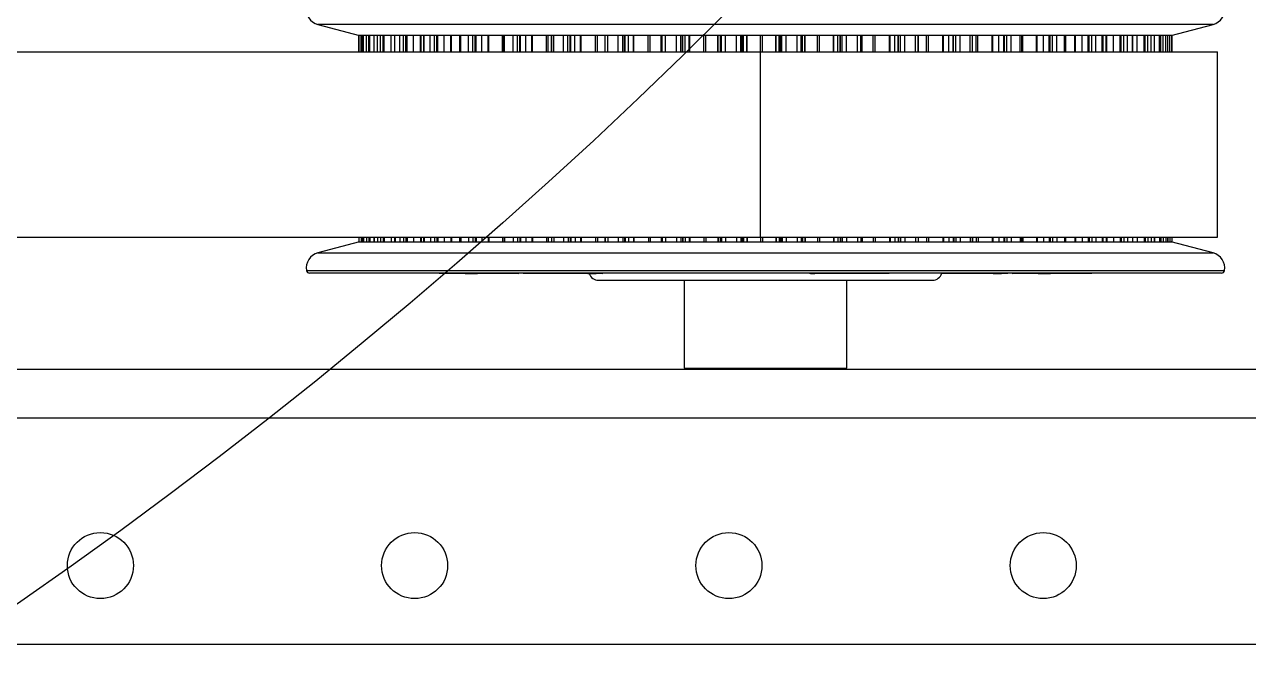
# Model space of a CAD drawing. Header units: inches. Extents: x 0 to 11, y 0 to 8.4.
# Drawn here: x 4.9077 to 5.2323, y 4.59 to 4.7603 of the extents above; entities that cross this region are included whole.
import ezdxf

# ---------------------------------------------------------------- set-up
doc = ezdxf.new("R2010")
doc.units = ezdxf.units.IN
doc.header["$MEASUREMENT"] = 0
doc.layers.add('OBJ', color=50, linetype='Continuous')

msp = doc.modelspace()

# ---------------------------------------------------------------- linework, layer by layer
at = {"color": 7, "linetype": 'Continuous', "lineweight": 25}
for p, q in [((4.985518927447998, 4.760338996315125), (4.996586827540894, 4.757373361423325)), ((5.222866685970475, 4.760338996315125), (4.985518927447998, 4.760338996315125)), ((5.211798785877579, 4.757373361423325), (5.222866685970475, 4.760338996315125)), ((4.99638614004257, 4.757373361423325), (4.99638614004257, 4.753104660635918)), ((4.996592188773358, 4.757373361423325), (4.996386822502005, 4.757373361423325)), ((4.996386822502005, 4.753104660635918), (4.996386822502005, 4.757373361423325)), ((4.997225446800154, 4.757373361423324), (4.996592188773358, 4.757373361423325)), ((4.996964403950105, 4.753104660635918), (4.996964403950105, 4.757373361423325)), ((4.997225446800154, 4.757373361423324), (4.997225446800154, 4.753104660635918)), ((4.997235523419603, 4.757373361423324), (4.997225446800154, 4.757373361423324)), ((4.997648098484336, 4.757373361423324), (4.997235523419603, 4.757373361423324)), ((4.997235523419603, 4.753104660635918), (4.997235523419603, 4.757373361423324)), ((4.997954090745607, 4.757373361423324), (4.997648098484336, 4.757373361423324)), ((4.997648098484336, 4.753104660635918), (4.997648098484336, 4.757373361423324)), ((5.000450559786038, 4.757373361423324), (4.997954090745607, 4.757373361423324)), ((4.998377950368928, 4.753104660635918), (4.998377950368928, 4.757373361423324)), ((4.999017033529559, 4.753104660635918), (4.999017033529559, 4.757373361423324)), ((4.9993126631599, 4.753104660635918), (4.9993126631599, 4.757373361423324)), ((5.000395009724368, 4.757373361423324), (5.000395009724368, 4.753104660635918)), ((5.000443139748153, 4.757373361423324), (5.000395009724368, 4.757373361423324)), ((5.00128940718858, 4.757373361423324), (5.000443139748153, 4.757373361423324)), ((5.000443139748153, 4.753104660635918), (5.000443139748153, 4.757373361423324)), ((5.001689190078289, 4.757373361423324), (5.00128940718858, 4.757373361423324)), ((5.00128940718858, 4.753104660635918), (5.00128940718858, 4.757373361423324)), ((5.005868320276739, 4.757373361423324), (5.001689190078289, 4.757373361423324)), ((5.002155225824606, 4.753104660635918), (5.002155225824606, 4.757373361423324)), ((5.002816023432092, 4.753104660635918), (5.002816023432092, 4.757373361423324)), ((5.003106393238627, 4.753104660635918), (5.003106393238627, 4.757373361423324)), ((5.004922025928741, 4.753104660635918), (5.004922025928741, 4.757373361423324)), ((5.005854674075582, 4.757373361423324), (5.005854674075582, 4.753104660635918)), ((5.005968352195452, 4.757373361423324), (5.005854674075582, 4.757373361423324)), ((5.007229407795368, 4.757373361423324), (5.005968352195452, 4.757373361423324)), ((5.005968352195452, 4.753104660635918), (5.005968352195452, 4.757373361423324)), ((5.00771405082438, 4.757373361423324), (5.007229407795368, 4.757373361423324)), ((5.007229407795368, 4.753104660635918), (5.007229407795368, 4.757373361423324)), ((5.013482487318018, 4.757373361423324), (5.00771405082438, 4.757373361423324)), ((5.008211852225222, 4.753104660635918), (5.008211852225222, 4.757373361423324)), ((5.008879603152945, 4.753104660635918), (5.008879603152945, 4.757373361423324)), ((5.009158226754018, 4.753104660635918), (5.009158226754018, 4.757373361423324)), ((5.010910357315819, 4.753104660635918), (5.010910357315819, 4.757373361423324)), ((5.012719703204262, 4.753104660635918), (5.012719703204262, 4.757373361423324)), ((5.01290449824004, 4.753104660635918), (5.01290449824004, 4.757373361423324)), ((5.013482479974015, 4.757373361423324), (5.013482479974015, 4.753104660635918)), ((5.013687736645561, 4.757373361423324), (5.013482487318018, 4.757373361423324)), ((5.015335410506697, 4.757373361423324), (5.013687736645561, 4.757373361423324)), ((5.013687736645561, 4.753104660635918), (5.013687736645561, 4.757373361423324)), ((5.015894087550594, 4.757373361423324), (5.015335410506697, 4.757373361423324)), ((5.015335410506697, 4.753104660635918), (5.015335410506697, 4.757373361423324)), ((5.023122973000206, 4.757373361423324), (5.015894087550594, 4.757373361423324)), ((5.016412534545256, 4.753104660635918), (5.016412534545256, 4.757373361423324)), ((5.017072322340916, 4.753104660635918), (5.017072322340916, 4.757373361423324)), ((5.017332975745694, 4.753104660635918), (5.017332975745694, 4.757373361423324)), ((5.018982464477739, 4.753104660635918), (5.018982464477739, 4.757373361423324)), ((5.02075929034942, 4.753104660635918), (5.02075929034942, 4.757373361423324)), ((5.020947880158854, 4.753104660635918), (5.020947880158854, 4.757373361423324)), ((5.023108034840464, 4.757373361423324), (5.023108034840464, 4.753104660635918)), ((5.023428854805768, 4.757373361423324), (5.023122973000206, 4.757373361423324)), ((5.025426340616764, 4.757373361423324), (5.023428854805768, 4.757373361423324)), ((5.023428854805768, 4.753104660635918), (5.023428854805768, 4.757373361423324)), ((5.026046571753569, 4.757373361423324), (5.025426340616764, 4.757373361423324)), ((5.025426340616764, 4.753104660635918), (5.025426340616764, 4.757373361423324)), ((5.034574424803588, 4.757373361423324), (5.026046571753569, 4.757373361423324)), ((5.026574083092902, 4.753104660635918), (5.026574083092902, 4.757373361423324)), ((5.02721116918741, 4.753104660635918), (5.02721116918741, 4.757373361423324)), ((5.027448029829544, 4.753104660635918), (5.027448029829544, 4.757373361423324)), ((5.028958029879258, 4.753104660635918), (5.028958029879258, 4.757373361423324)), ((5.03066264438032, 4.753104660635918), (5.03066264438032, 4.757373361423324)), ((5.030850816178703, 4.753104660635918), (5.030850816178703, 4.757373361423324)), ((5.034446725543827, 4.753104660635918), (5.034446725543827, 4.757373361423324)), ((5.034516319684965, 4.757373361423324), (5.034516319684965, 4.753104660635918)), ((5.034974106193085, 4.757373361423324), (5.034574424803588, 4.757373361423324)), ((5.03727678342167, 4.757373361423324), (5.034974106193085, 4.757373361423324)), ((5.034974106193085, 4.753104660635918), (5.034974106193085, 4.757373361423324)), ((5.037944713712689, 4.757373361423324), (5.03727678342167, 4.757373361423324)), ((5.03727678342167, 4.753104660635918), (5.03727678342167, 4.757373361423324)), ((5.047581036217828, 4.757373361423324), (5.037944713712689, 4.757373361423324)), ((5.038469505665055, 4.753104660635918), (5.038469505665055, 4.757373361423324)), ((5.039069658607815, 4.753104660635918), (5.039069658607815, 4.757373361423324)), ((5.039277435411961, 4.753104660635918), (5.039277435411961, 4.757373361423324)), ((5.040614215873434, 4.753104660635918), (5.040614215873434, 4.757373361423324)), ((5.042208540732713, 4.753104660635918), (5.042208540732713, 4.757373361423324)), ((5.042392091073013, 4.753104660635918), (5.042392091073013, 4.757373361423324)), ((5.04614236230415, 4.753104660635918), (5.04614236230415, 4.757373361423324)), ((5.046593605121739, 4.753104660635918), (5.046593605121739, 4.757373361423324)), ((5.047451716256578, 4.757373361423324), (5.047451716256578, 4.753104660635918)), ((5.047453339942503, 4.753104660635918), (5.047453339942503, 4.757373361423324)), ((5.048065588969473, 4.757373361423324), (5.047581036217828, 4.757373361423324)), ((5.05062201961142, 4.757373361423324), (5.048065588969473, 4.757373361423324)), ((5.048065588969473, 4.753104660635918), (5.048065588969473, 4.757373361423324)), ((5.051322728597674, 4.757373361423324), (5.05062201961142, 4.757373361423324)), ((5.05062201961142, 4.753104660635918), (5.05062201961142, 4.757373361423324)), ((5.061852261036712, 4.757373361423324), (5.051322728597674, 4.757373361423324)), ((5.051833078178051, 4.753104660635918), (5.051833078178051, 4.757373361423324)), ((5.052382891544042, 4.753104660635918), (5.052382891544042, 4.757373361423324)), ((5.052556943119736, 4.753104660635918), (5.052556943119736, 4.757373361423324)), ((5.053690642526423, 4.753104660635918), (5.053690642526423, 4.757373361423324)), ((5.055139063161106, 4.753104660635918), (5.055139063161106, 4.757373361423324)), ((5.055313891832028, 4.753104660635918), (5.055313891832028, 4.757373361423324)), ((5.059134750067011, 4.753104660635919), (5.059134750067011, 4.757373361423324)), ((5.059627819480488, 4.753104660635919), (5.059627819480488, 4.757373361423324)), ((5.061607382591315, 4.757373361423324), (5.061607382591315, 4.753104660635919)), ((5.061649641955456, 4.753104660635919), (5.061649641955456, 4.757373361423324)), ((5.062410861042732, 4.757373361423324), (5.061852261036712, 4.757373361423324)), ((5.065163938661875, 4.757373361423324), (5.062410861042732, 4.757373361423324)), ((5.062410861042732, 4.753104660635919), (5.062410861042732, 4.757373361423324)), ((5.065881773662496, 4.757373361423324), (5.065163938661875, 4.757373361423324)), ((5.065163938661875, 4.753104660635919), (5.065163938661875, 4.757373361423324)), ((5.077069303680274, 4.757373361423324), (5.065881773662496, 4.757373361423324)), ((5.066366280504586, 4.753104660635919), (5.066366280504586, 4.757373361423324)), ((5.066853472371752, 4.753104660635919), (5.066853472371752, 4.757373361423324)), ((5.066989910694404, 4.753104660635919), (5.066989910694404, 4.757373361423324)), ((5.067895204074941, 4.753104660635919), (5.067895204074941, 4.757373361423324)), ((5.069165365161493, 4.753104660635919), (5.069165365161493, 4.757373361423324)), ((5.069327566779424, 4.753104660635919), (5.069327566779424, 4.757373361423324)), ((5.073133660359063, 4.753104660635919), (5.073133660359063, 4.757373361423324)), ((5.073657542012503, 4.753104660635919), (5.073657542012503, 4.757373361423324)), ((5.076534908314639, 4.753104660635919), (5.076534908314639, 4.757373361423324)), ((5.076610834721, 4.753104660635919), (5.076610834721, 4.757373361423324)), ((5.076664346972552, 4.753104660635919), (5.076664346972552, 4.757373361423324)), ((5.076796287968543, 4.753104660635919), (5.076796287968543, 4.757373361423324)), ((5.077689472739595, 4.757373361423324), (5.077069303680274, 4.757373361423324)), ((5.080577698131243, 4.757373361423324), (5.077689472739595, 4.757373361423324)), ((5.077689472739595, 4.753104660635919), (5.077689472739595, 4.757373361423324)), ((5.081296623898505, 4.757373361423324), (5.080577698131243, 4.757373361423324)), ((5.080577698131243, 4.753104660635919), (5.080577698131243, 4.757373361423324)), ((5.092892240561262, 4.757373361423324), (5.081296623898505, 4.757373361423324)), ((5.08174446492008, 4.753104660635919), (5.08174446492008, 4.757373361423324)), ((5.082158152227169, 4.753104660635919), (5.082158152227169, 4.757373361423324)), ((5.08225392949011, 4.753104660635919), (5.08225392949011, 4.757373361423324)), ((5.082910594086326, 4.753104660635919), (5.082910594086326, 4.757373361423324)), ((5.083974122324951, 4.753104660635919), (5.083974122324951, 4.757373361423324)), ((5.084120073573779, 4.753104660635919), (5.084120073573779, 4.757373361423324)), ((5.087826380656882, 4.753104660635919), (5.087826380656882, 4.757373361423324)), ((5.088369371899837, 4.753104660635919), (5.088369371899837, 4.757373361423324)), ((5.091590316734433, 4.753104660635919), (5.091590316734433, 4.757373361423324)), ((5.091691179686951, 4.753104660635919), (5.091691179686951, 4.757373361423324)), ((5.0922401708971, 4.753104660635919), (5.0922401708971, 4.757373361423324)), ((5.092323948904914, 4.753104660635919), (5.092323948904914, 4.757373361423324)), ((5.092326897322511, 4.753104660635919), (5.092326897322511, 4.757373361423324)), ((5.092554926938914, 4.753104660635919), (5.092554926938914, 4.757373361423324)), ((5.093560125121898, 4.757373361423324), (5.092892240561262, 4.757373361423324)), ((5.096518980103453, 4.757373361423324), (5.093560125121898, 4.757373361423324)), ((5.093560125121898, 4.753104660635919), (5.093560125121898, 4.757373361423324)), ((5.097222937023704, 4.757373361423324), (5.096518980103453, 4.757373361423324)), ((5.096518980103453, 4.753104660635919), (5.096518980103453, 4.757373361423324)), ((5.108967613416375, 4.757373361423324), (5.097222937023704, 4.757373361423324)), ((5.097624108196376, 4.753104660635919), (5.097624108196376, 4.757373361423324)), ((5.097955049852545, 4.753104660635919), (5.097955049852545, 4.757373361423324)), ((5.098008026549987, 4.753104660635919), (5.098008026549987, 4.757373361423324)), ((5.09840139355991, 4.753104660635919), (5.09840139355991, 4.757373361423324)), ((5.099234531487184, 4.753104660635919), (5.099234531487184, 4.757373361423324)), ((5.099360972057184, 4.753104660635919), (5.099360972057184, 4.757373361423324)), ((5.102884699868007, 4.753104660635919), (5.102884699868007, 4.757373361423324)), ((5.103434671173375, 4.753104660635919), (5.103434671173375, 4.757373361423324)), ((5.106927243955275, 4.753104660635919), (5.106927243955275, 4.757373361423324)), ((5.107050790342261, 4.753104660635919), (5.107050790342261, 4.757373361423324)), ((5.107850900533958, 4.753104660635919), (5.107850900533958, 4.757373361423324)), ((5.108207494394991, 4.753104660635919), (5.108207494394991, 4.757373361423324)), ((5.108254512480343, 4.753104660635919), (5.108254512480343, 4.757373361423324)), ((5.108573536912335, 4.753104660635919), (5.108573536912335, 4.757373361423324)), ((5.109668294040883, 4.757373361423324), (5.108967613416375, 4.757373361423324)), ((5.112631682681418, 4.757373361423324), (5.109668294040883, 4.757373361423324)), ((5.109668294040883, 4.753104660635919), (5.109668294040883, 4.757373361423324)), ((5.113304945520316, 4.757373361423324), (5.112631682681418, 4.757373361423324)), ((5.112631682681418, 4.753104660635919), (5.112631682681418, 4.757373361423324)), ((5.12493632497978, 4.757373361423324), (5.113304945520316, 4.757373361423324)), ((5.113650485343001, 4.753104660635919), (5.113650485343001, 4.757373361423324)), ((5.113891288658517, 4.753104660635919), (5.113891288658517, 4.757373361423324)), ((5.11390028137858, 4.753104660635919), (5.11390028137858, 4.757373361423324)), ((5.114021563633228, 4.753104660635919), (5.114021563633228, 4.757373361423324)), ((5.114605700324575, 4.753104660635919), (5.114605700324575, 4.757373361423324)), ((5.114709805742352, 4.753104660635919), (5.114709805742352, 4.757373361423324)), ((5.117972240024383, 4.753104660635919), (5.117972240024383, 4.757373361423324)), ((5.118516905942001, 4.753104660635919), (5.118516905942001, 4.757373361423324)), ((5.122203088366563, 4.753104660635919), (5.122203088366563, 4.757373361423324)), ((5.122346558365885, 4.753104660635919), (5.122346558365885, 4.757373361423324)), ((5.123379914399589, 4.753104660635919), (5.123379914399589, 4.757373361423324)), ((5.12400135839624, 4.753104660635919), (5.12400135839624, 4.757373361423324)), ((5.124091395843017, 4.753104660635919), (5.124091395843017, 4.757373361423324)), ((5.12449428861196, 4.753104660635919), (5.12449428861196, 4.757373361423324)), ((5.125654149620852, 4.757373361423324), (5.12493632497978, 4.757373361423324)), ((5.12855587471499, 4.757373361423324), (5.125654149620852, 4.757373361423324)), ((5.125654149620852, 4.753104660635919), (5.125654149620852, 4.757373361423324)), ((5.129183403893244, 4.757373361423324), (5.12855587471499, 4.757373361423324)), ((5.12855587471499, 4.753104660635919), (5.12855587471499, 4.757373361423324)), ((5.140441660622654, 4.757373361423324), (5.129183403893244, 4.757373361423324)), ((5.129465593577294, 4.753104660635919), (5.129465593577293, 4.757373361423324)), ((5.129610879404002, 4.753104660635919), (5.129610879404002, 4.757373361423324)), ((5.129744262325389, 4.753104660635919), (5.129744262325389, 4.757373361423324)), ((5.129823707047938, 4.753104660635919), (5.129823707047938, 4.757373361423324)), ((5.132751970410327, 4.753104660635919), (5.132751970410327, 4.757373361423324)), ((5.133279164003631, 4.753104660635919), (5.133279164003631, 4.757373361423324)), ((5.137076612846721, 4.753104660635919), (5.137076612846721, 4.757373361423324)), ((5.137236801575674, 4.753104660635919), (5.137236801575674, 4.757373361423324)), ((5.138480319985159, 4.753104660635919), (5.138480319985159, 4.757373361423324)), ((5.139352732085447, 4.753104660635919), (5.139352732085447, 4.757373361423324)), ((5.13948377760587, 4.753104660635919), (5.13948377760587, 4.757373361423324)), ((5.139961538753066, 4.753104660635919), (5.139961538753066, 4.757373361423324)), ((5.141160594263977, 4.757373361423324), (5.140441660622654, 4.757373361423324)), ((5.14393583606807, 4.757373361423324), (5.141160594263977, 4.757373361423324)), ((5.141160594263977, 4.753104660635919), (5.141160594263977, 4.757373361423324)), ((5.144503613620798, 4.757373361423324), (5.14393583606807, 4.757373361423324)), ((5.14393583606807, 4.753104660635919), (5.14393583606807, 4.757373361423324)), ((5.155137256768529, 4.757373361423324), (5.144503613620798, 4.757373361423324)), ((5.144716149514974, 4.753104660635919), (5.144716149514974, 4.757373361423324)), ((5.14476816675259, 4.753104660635919), (5.14476816675259, 4.757373361423324)), ((5.146893736271786, 4.753104660635919), (5.146893736271786, 4.757373361423324)), ((5.14739168090706, 4.753104660635919), (5.14739168090706, 4.757373361423324)), ((5.151215567436621, 4.753104660635919), (5.151215567436621, 4.757373361423324)), ((5.151388896543701, 4.753104660635919), (5.151388896543701, 4.757373361423324)), ((5.152814799182554, 4.753104660635919), (5.152814799182554, 4.757373361423324)), ((5.153918691141778, 4.753104660635919), (5.153918691141778, 4.757373361423324)), ((5.154087817395465, 4.753104660635919), (5.154087817395465, 4.757373361423324)), ((5.154629774526361, 4.753104660635919), (5.154629774526361, 4.757373361423324)), ((5.155841239620558, 4.757373361423324), (5.155137256768529, 4.757373361423324)), ((5.158428003818652, 4.757373361423324), (5.155841239620558, 4.757373361423324)), ((5.155841239620558, 4.753104660635919), (5.155841239620558, 4.757373361423324)), ((5.158923346533552, 4.757373361423324), (5.158428003818652, 4.757373361423324)), ((5.158428003818652, 4.753104660635919), (5.158428003818652, 4.757373361423324)), ((5.168694838083249, 4.757373361423324), (5.158923346533552, 4.757373361423324)), ((5.159061480937183, 4.753104660635919), (5.159061480937183, 4.757373361423324)), ((5.159065437301156, 4.753104660635919), (5.159065437301156, 4.757373361423324)), ((5.160081633927978, 4.753104660635919), (5.160081633927978, 4.757373361423324)), ((5.160539206344903, 4.753104660635919), (5.160539206344903, 4.757373361423324)), ((5.164304111254643, 4.753104660635919), (5.164304111254643, 4.757373361423324)), ((5.16448670885402, 4.753104660635919), (5.16448670885402, 4.757373361423324)), ((5.166063143413519, 4.753104660635919), (5.166063143413519, 4.757373361423324)), ((5.167373856109436, 4.753104660635919), (5.167373856109436, 4.757373361423324)), ((5.167577285095354, 4.753104660635919), (5.167577285095354, 4.757373361423324)), ((5.168171331783205, 4.753104660635919), (5.168171331783205, 4.757373361423324)), ((5.169368144332366, 4.757373361423324), (5.168694838083249, 4.757373361423324)), ((5.171708646886775, 4.757373361423324), (5.169368144332366, 4.757373361423324)), ((5.169368144332366, 4.753104660635919), (5.169368144332366, 4.757373361423324)), ((5.172120489626126, 4.757373361423324), (5.171708646886775, 4.757373361423324)), ((5.171708646886775, 4.753104660635919), (5.171708646886775, 4.757373361423324)), ((5.180811550603473, 4.757373361423325), (5.172120489626126, 4.757373361423324)), ((5.172186635197842, 4.753104660635919), (5.172186635197842, 4.757373361423324)), ((5.172428046324506, 4.753104660635919), (5.172428046324506, 4.757373361423325)), ((5.176049867860063, 4.753104660635919), (5.176049867860063, 4.757373361423325)), ((5.176237655023098, 4.753104660635919), (5.176237655023098, 4.757373361423325)), ((5.177929406560164, 4.753104660635919), (5.177929406560164, 4.757373361423325)), ((5.179417660837036, 4.75310466063592), (5.179417660837036, 4.757373361423325)), ((5.179650848287795, 4.75310466063592), (5.179650848287795, 4.757373361423325)), ((5.180283714511225, 4.75310466063592), (5.180283714511225, 4.757373361423325)), ((5.181439139700679, 4.757373361423325), (5.180811550603473, 4.757373361423325)), ((5.1834810976519, 4.757373361423325), (5.181439139700679, 4.757373361423325)), ((5.181439139700679, 4.75310466063592), (5.181439139700679, 4.757373361423325)), ((5.183800240529453, 4.757373361423325), (5.1834810976519, 4.757373361423325)), ((5.1834810976519, 4.75310466063592), (5.1834810976519, 4.757373361423325)), ((5.191216726993762, 4.757373361423325), (5.183800240529453, 4.757373361423325)), ((5.183819424051095, 4.75310466063592), (5.183819424051095, 4.757373361423325)), ((5.186190456459593, 4.75310466063592), (5.186190456459593, 4.757373361423325)), ((5.186379238331371, 4.75310466063592), (5.186379238331371, 4.757373361423325)), ((5.188148515912204, 4.75310466063592), (5.188148515912204, 4.757373361423325)), ((5.18978106662875, 4.75310466063592), (5.18978106662875, 4.757373361423325)), ((5.190038803522031, 4.75310466063592), (5.190038803522031, 4.757373361423325)), ((5.190696352095389, 4.75310466063592), (5.190696352095389, 4.757373361423325)), ((5.191784579635683, 4.757373361423325), (5.191216726993762, 4.757373361423325)), ((5.193482379017323, 4.757373361423325), (5.191784579635683, 4.757373361423325)), ((5.191784579635683, 4.75310466063592), (5.191784579635683, 4.757373361423325)), ((5.193701692908562, 4.757373361423325), (5.193482379017323, 4.757373361423325)), ((5.193482379017323, 4.75310466063592), (5.193482379017323, 4.757373361423325)), ((5.199677932807594, 4.757373361423325), (5.193701692908562, 4.757373361423325)), ((5.193702055688902, 4.75310466063592), (5.193702055688902, 4.757373361423325)), ((5.194499353060736, 4.75310466063592), (5.194499353060737, 4.757373361423325)), ((5.194684912566196, 4.75310466063592), (5.194684912566196, 4.757373361423325)), ((5.196492193453282, 4.75310466063592), (5.196492193453282, 4.757373361423325)), ((5.198232572124203, 4.75310466063592), (5.198232572124203, 4.757373361423325)), ((5.198509101043709, 4.75310466063592), (5.198509101043709, 4.757373361423325)), ((5.199176643418433, 4.75310466063592), (5.199176643418433, 4.757373361423325)), ((5.200173364104559, 4.757373361423325), (5.199677932807594, 4.757373361423325)), ((5.201489078883959, 4.757373361423325), (5.200173364104559, 4.757373361423325)), ((5.200173364104559, 4.75310466063592), (5.200173364104559, 4.757373361423325)), ((5.20161376845103, 4.757373361423325), (5.201489078883959, 4.757373361423325)), ((5.201489078883959, 4.75310466063592), (5.201489078883959, 4.757373361423325)), ((5.206006158688811, 4.757373361423325), (5.201603664678959, 4.757373361423325)), ((5.20161376845103, 4.75310466063592), (5.20161376845103, 4.757373361423325)), ((5.202774055214644, 4.75310466063592), (5.202774055214644, 4.757373361423325)), ((5.204583384656321, 4.75310466063592), (5.204583384656321, 4.757373361423325)), ((5.204872528402939, 4.75310466063592), (5.204872528402939, 4.757373361423325)), ((5.205535152785458, 4.75310466063592), (5.205535152785458, 4.757373361423325)), ((5.206418101524321, 4.757373361423325), (5.206006158688811, 4.757373361423325)), ((5.207322340807463, 4.757373361423325), (5.206418101524321, 4.757373361423325)), ((5.206418101524321, 4.75310466063592), (5.206418101524321, 4.757373361423325)), ((5.207377827748084, 4.757373361423325), (5.207322340807463, 4.757373361423325)), ((5.207322340807463, 4.75310466063592), (5.207322340807463, 4.757373361423325)), ((5.210060042528303, 4.757373361423325), (5.20732963884891, 4.757373361423325)), ((5.207377827748084, 4.75310466063592), (5.207377827748084, 4.757373361423325)), ((5.208691637567537, 4.75310466063592), (5.208691637567537, 4.757373361423325)), ((5.208986937147764, 4.75310466063592), (5.208986937147764, 4.757373361423325)), ((5.209629841604326, 4.75310466063592), (5.209629841604326, 4.757373361423325)), ((5.210379294780128, 4.757373361423325), (5.210060042528303, 4.757373361423325)), ((5.210851859355636, 4.757373361423325), (5.210379294780128, 4.757373361423325)), ((5.210379294780128, 4.75310466063592), (5.210379294780128, 4.757373361423325)), ((5.210865474020192, 4.757373361423325), (5.210851859355636, 4.757373361423325)), ((5.210851859355636, 4.75310466063592), (5.210851859355636, 4.757373361423325)), ((5.210865474020192, 4.75310466063592), (5.210865474020192, 4.757373361423325)), ((5.211749027259938, 4.757373361423325), (5.210865474020192, 4.757373361423325)), ((5.211369241293094, 4.75310466063592), (5.211369241293094, 4.757373361423325)), ((5.211968457360322, 4.757373361423325), (5.211749027259938, 4.757373361423325)), ((5.211968457360322, 4.757373361423325), (5.211999472664052, 4.757373361423325)), ((5.211968457360322, 4.75310466063592), (5.211968457360322, 4.757373361423325)), ((5.211999473375903, 4.75310466063592), (5.211999473375903, 4.757373361423325)), ((4.493569369830723, 4.753104660635918), (5.102747980478065, 4.753104660635919)), ((5.102747980478065, 4.753104660635919), (5.102747980478065, 4.703892062210722)), ((5.102747980478065, 4.753104660635919), (5.224067806709238, 4.75310466063592)), ((5.224067806709238, 4.703892062210723), (5.224067806709238, 4.75310466063592)), ((4.493569369830723, 4.703892062210721), (5.102747980478065, 4.703892062210722)), ((4.996586827619438, 4.702706694756658), (4.985518927526542, 4.699741059864858)), ((4.996386140121114, 4.703892062210722), (4.996386140121114, 4.702706694756658)), ((4.996386855178939, 4.703892062210722), (4.996386855178939, 4.702706694756658)), ((4.996386855178939, 4.702706694756658), (4.996592279447743, 4.702706694756658)), ((4.996592279447743, 4.702706694756658), (4.997226568171256, 4.702706694756658)), ((4.996964526069046, 4.703892062210722), (4.996964526069046, 4.702706694756658)), ((4.997226568171256, 4.703892062210722), (4.997226568171256, 4.702706694756658)), ((4.997226568171256, 4.702706694756658), (4.997236658252814, 4.702706694756658)), ((4.997236658252814, 4.703892062210722), (4.997236658252814, 4.702706694756658)), ((4.997236658252814, 4.702706694756658), (4.997649480310728, 4.702706694756658)), ((4.997649480310728, 4.703892062210722), (4.997649480310728, 4.702706694756658)), ((4.997649480310728, 4.702706694756658), (4.997955527350531, 4.702706694756658)), ((4.997955527350531, 4.702706694756658), (5.00045296032209, 4.702706694756658)), ((4.998379413407619, 4.703892062210722), (4.998379413407619, 4.702706694756658)), ((4.999018512825178, 4.703892062210722), (4.999018512825178, 4.702706694756658)), ((4.999314141351153, 4.703892062210722), (4.999314141351153, 4.702706694756658)), ((5.00039744157042, 4.703892062210722), (5.00039744157042, 4.702706694756658)), ((5.00039744157042, 4.702706694756658), (5.000445600789724, 4.702706694756658)), ((5.000445600789724, 4.703892062210722), (5.000445600789724, 4.702706694756658)), ((5.000445600789724, 4.702706694756658), (5.001292107298467, 4.702706694756658)), ((5.001292107298467, 4.703892062210722), (5.001292107298467, 4.702706694756658)), ((5.001292107298467, 4.702706694756658), (5.001691940524128, 4.702706694756658)), ((5.001691940524128, 4.702706694756658), (5.005871992630595, 4.702706694756658)), ((5.002157997102935, 4.703892062210722), (5.002157997102935, 4.702706694756658)), ((5.002818802785636, 4.703892062210722), (5.002818802785636, 4.702706694756658)), ((5.003109167799459, 4.703892062210722), (5.003109167799459, 4.702706694756658)), ((5.004924776125788, 4.703892062210722), (5.004924776125788, 4.702706694756658)), ((5.005858362074917, 4.703892062210722), (5.005858362074917, 4.702706694756658)), ((5.005858362074917, 4.702706694756658), (5.005972084471534, 4.702706694756658)), ((5.005972084471534, 4.703892062210722), (5.005972084471534, 4.702706694756658)), ((5.005972084471534, 4.702706694756658), (5.00723336587451, 4.702706694756658)), ((5.00723336587451, 4.703892062210722), (5.00723336587451, 4.702706694756658)), ((5.00723336587451, 4.702706694756658), (5.007718053672472, 4.702706694756658)), ((5.007718053672472, 4.702706694756658), (5.013487349457116, 4.702706694756658)), ((5.008215869839162, 4.703892062210722), (5.008215869839162, 4.702706694756658)), ((5.008883620480002, 4.703892062210722), (5.008883620480002, 4.702706694756658)), ((5.00916223570708, 4.703892062210722), (5.00916223570708, 4.702706694756658)), ((5.010914319449308, 4.703892062210722), (5.010914319449308, 4.702706694756658)), ((5.012723658393707, 4.703892062210722), (5.012723658393707, 4.702706694756658)), ((5.012908456730423, 4.703892062210722), (5.012908456730423, 4.702706694756658)), ((5.013487341744574, 4.703892062210722), (5.013487341744574, 4.702706694756658)), ((5.013487349457116, 4.702706694756658), (5.013692656785031, 4.702706694756658)), ((5.013692656785031, 4.703892062210722), (5.013692656785031, 4.702706694756658)), ((5.013692656785031, 4.702706694756658), (5.015340538139903, 4.702706694756658)), ((5.015340538139903, 4.703892062210722), (5.015340538139903, 4.702706694756658)), ((5.015340538139903, 4.702706694756658), (5.015899253385681, 4.702706694756658)), ((5.015899253385681, 4.702706694756658), (5.023128916314146, 4.702706694756658)), ((5.016417708749709, 4.703892062210722), (5.016417708749709, 4.702706694756658)), ((5.017077487902794, 4.703892062210722), (5.017077487902794, 4.702706694756658)), ((5.017338129539352, 4.703892062210722), (5.017338129539352, 4.702706694756658)), ((5.018987550041909, 4.703892062210722), (5.018987550041909, 4.702706694756658)), ((5.020764346397784, 4.703892062210722), (5.020764346397784, 4.702706694756658)), ((5.020952937158004, 4.703892062210722), (5.020952937158004, 4.702706694756658)), ((5.023113961780082, 4.703892062210722), (5.023113961780082, 4.702706694756658)), ((5.023128916314146, 4.702706694756658), (5.023434852902591, 4.702706694756658)), ((5.023434852902591, 4.703892062210722), (5.023434852902591, 4.702706694756658)), ((5.023434852902591, 4.702706694756658), (5.025432523262935, 4.702706694756658)), ((5.025432523262935, 4.703892062210722), (5.025432523262935, 4.702706694756658)), ((5.025432523262935, 4.702706694756658), (5.026052785181189, 4.702706694756658)), ((5.026052785181189, 4.702706694756658), (5.034581316530312, 4.702706694756658)), ((5.026580298306442, 4.703892062210722), (5.026580298306442, 4.702706694756658)), ((5.027217367595747, 4.703892062210722), (5.027217367595747, 4.702706694756658)), ((5.02745421333832, 4.703892062210722), (5.02745421333832, 4.702706694756658)), ((5.028964125272765, 4.703892062210722), (5.028964125272765, 4.702706694756658)), ((5.030668688345592, 4.703892062210722), (5.030668688345592, 4.702706694756658)), ((5.030856858723369, 4.703892062210722), (5.030856858723369, 4.702706694756658)), ((5.034452877696222, 4.703892062210722), (5.034452877696222, 4.702706694756658)), ((5.034523179397359, 4.703892062210722), (5.034523179397359, 4.702706694756658)), ((5.034581316530312, 4.702706694756658), (5.034981048261447, 4.702706694756658)), ((5.034981048261447, 4.703892062210722), (5.034981048261447, 4.702706694756658)), ((5.034981048261447, 4.702706694756658), (5.037283882972462, 4.702706694756658)), ((5.037283882972462, 4.703892062210722), (5.037283882972462, 4.702706694756658)), ((5.037283882972462, 4.702706694756658), (5.037951835936889, 4.702706694756658)), ((5.037951835936889, 4.702706694756658), (5.047588722409306, 4.702706694756658)), ((5.038476623051839, 4.703892062210722), (5.038476623051839, 4.702706694756658)), ((5.039076751402164, 4.703892062210722), (5.039076751402164, 4.702706694756658)), ((5.03928451050824, 4.703892062210722), (5.03928451050824, 4.702706694756658)), ((5.040621184937012, 4.703892062210722), (5.040621184937012, 4.702706694756658)), ((5.042215437604449, 4.703892062210722), (5.042215437604449, 4.702706694756658)), ((5.042398984184488, 4.703892062210722), (5.042398984184488, 4.702706694756658)), ((5.0461493187849, 4.703892062210722), (5.0461493187849, 4.702706694756658)), ((5.046600588011544, 4.703892062210722), (5.046600588011544, 4.702706694756658)), ((5.047459351924958, 4.703892062210722), (5.047459351924958, 4.702706694756658)), ((5.047460983109588, 4.703892062210722), (5.047460983109588, 4.702706694756658)), ((5.047588722409306, 4.702706694756658), (5.048073319936792, 4.702706694756658)), ((5.048073319936792, 4.703892062210722), (5.048073319936792, 4.702706694756658)), ((5.048073319936792, 4.702706694756658), (5.050629877476354, 4.702706694756658)), ((5.050629877476354, 4.703892062210722), (5.050629877476354, 4.702706694756658)), ((5.050629877476354, 4.702706694756658), (5.051330600521489, 4.702706694756658)), ((5.051330600521489, 4.702706694756658), (5.061860569997878, 4.702706694756658)), ((5.051840938749171, 4.703892062210722), (5.051840938749171, 4.702706694756658)), ((5.052390720284854, 4.703892062210722), (5.052390720284854, 4.702706694756658)), ((5.052564751759315, 4.703892062210722), (5.052564751759315, 4.702706694756658)), ((5.053698329584462, 4.703892062210722), (5.053698329584462, 4.702706694756658)), ((5.055146658876343, 4.703892062210722), (5.055146658876343, 4.702706694756658)), ((5.055321481531346, 4.703892062210722), (5.055321481531346, 4.702706694756658)), ((5.059142355481583, 4.703892062210722), (5.059142355481583, 4.702706694756658)), ((5.059635445360334, 4.703892062210722), (5.059635445360334, 4.702706694756658)), ((5.06161561254606, 4.703892062210722), (5.06161561254606, 4.702706694756658)), ((5.061657909971547, 4.703892062210722), (5.061657909971547, 4.702706694756658)), ((5.061860569997878, 4.702706694756658), (5.062419208213728, 4.702706694756658)), ((5.062419208213728, 4.703892062210722), (5.062419208213728, 4.702706694756658)), ((5.062419208213728, 4.702706694756658), (5.065172379310987, 4.702706694756658)), ((5.065172379310987, 4.703892062210722), (5.065172379310987, 4.702706694756658)), ((5.065172379310987, 4.702706694756658), (5.065890219441911, 4.702706694756658)), ((5.065890219441911, 4.702706694756658), (5.077078049804424, 4.702706694756658)), ((5.066374708669628, 4.703892062210722), (5.066374708669628, 4.702706694756658)), ((5.066861862179649, 4.703892062210722), (5.066861862179649, 4.702706694756658)), ((5.066998278446933, 4.703892062210722), (5.066998278446933, 4.702706694756658)), ((5.067903437413023, 4.703892062210722), (5.067903437413023, 4.702706694756658)), ((5.06917349004626, 4.703892062210722), (5.06917349004626, 4.702706694756658)), ((5.069335683526999, 4.703892062210722), (5.069335683526999, 4.702706694756658)), ((5.073141744816818, 4.703892062210722), (5.073141744816818, 4.702706694756658)), ((5.073665640534587, 4.703892062210722), (5.073665640534587, 4.702706694756658)), ((5.076543218553279, 4.703892062210722), (5.076543218553279, 4.702706694756658)), ((5.076619159489707, 4.703892062210722), (5.076619159489707, 4.702706694756658)), ((5.076673000166963, 4.703892062210722), (5.076673000166963, 4.702706694756658)), ((5.076804996141579, 4.703892062210722), (5.076804996141579, 4.702706694756658)), ((5.077078049804424, 4.702706694756658), (5.077698249654015, 4.702706694756658)), ((5.077698249654015, 4.703892062210722), (5.077698249654015, 4.702706694756658)), ((5.077698249654015, 4.702706694756658), (5.080586533016137, 4.702706694756658)), ((5.080586533016137, 4.703892062210722), (5.080586533016137, 4.702706694756658)), ((5.080586533016137, 4.702706694756658), (5.081305454870519, 4.702706694756658)), ((5.081305454870519, 4.702706694756658), (5.092901228476189, 4.702706694756658)), ((5.08175327240952, 4.703892062210722), (5.08175327240952, 4.702706694756658)), ((5.082166915689459, 4.703892062210722), (5.082166915689459, 4.702706694756658)), ((5.082262669435578, 4.703892062210722), (5.082262669435578, 4.702706694756658)), ((5.082919189787037, 4.703892062210722), (5.082919189787037, 4.702706694756658)), ((5.083982594884501, 4.703892062210722), (5.083982594884501, 4.702706694756658)), ((5.084128536056636, 4.703892062210722), (5.084128536056636, 4.702706694756658)), ((5.087834763566149, 4.703892062210722), (5.087834763566149, 4.702706694756658)), ((5.088377762158314, 4.703892062210722), (5.088377762158314, 4.702706694756658)), ((5.091598880324611, 4.703892062210722), (5.091598880324611, 4.702706694756658)), ((5.09169975669437, 4.703892062210722), (5.09169975669437, 4.702706694756658)), ((5.092248892870609, 4.703892062210722), (5.092248892870609, 4.702706694756658)), ((5.09233579841547, 4.703892062210722), (5.09233579841547, 4.702706694756658)), ((5.092563880744453, 4.703892062210722), (5.092563880744453, 4.702706694756658)), ((5.092901228476189, 4.702706694756658), (5.093569135719732, 4.702706694756658)), ((5.093569135719732, 4.703892062210722), (5.093569135719732, 4.702706694756658)), ((5.093569135719732, 4.702706694756658), (5.096528011869151, 4.702706694756658)), ((5.096528011869151, 4.703892062210722), (5.096528011869151, 4.702706694756658)), ((5.096528011869151, 4.702706694756658), (5.097231955920749, 4.702706694756658)), ((5.097231955920749, 4.702706694756658), (5.108976642348665, 4.702706694756658)), ((5.097633098267206, 4.703892062210722), (5.097633098267206, 4.702706694756658)), ((5.097963991209718, 4.703892062210722), (5.097963991209718, 4.702706694756658)), ((5.098016943454208, 4.703892062210722), (5.098016943454208, 4.702706694756658)), ((5.098410159611255, 4.703892062210722), (5.098410159611255, 4.702706694756658)), ((5.099243162460294, 4.703892062210722), (5.099243162460294, 4.702706694756658)), ((5.099369591239197, 4.703892062210722), (5.099369591239197, 4.702706694756658)), ((5.102747980478065, 4.703892062210722), (5.224067806709238, 4.703892062210723)), ((5.102893193970198, 4.703892062210722), (5.102893193970198, 4.702706694756658)), ((5.103443165745489, 4.703892062210722), (5.103443165745489, 4.702706694756658)), ((5.106935869602293, 4.703892062210722), (5.106935869602293, 4.702706694756658)), ((5.107059427993976, 4.703892062210722), (5.107059427993976, 4.702706694756658)), ((5.107859674659439, 4.703892062210722), (5.107859674659439, 4.702706694756658)), ((5.108216420014154, 4.703892062210722), (5.108216420014154, 4.702706694756658)), ((5.108263462637898, 4.703892062210722), (5.108263462637898, 4.702706694756658)), ((5.108582536338912, 4.703892062210722), (5.108582536338912, 4.702706694756658)), ((5.108976642348665, 4.702706694756658), (5.109677337042021, 4.702706694756658)), ((5.109677337042021, 4.703892062210722), (5.109677337042021, 4.702706694756658)), ((5.109677337042021, 4.702706694756658), (5.112640709574956, 4.702706694756658)), ((5.112640709574956, 4.703892062210722), (5.112640709574956, 4.702706694756658)), ((5.112640709574956, 4.702706694756658), (5.113313950876889, 4.702706694756658)), ((5.113313950876889, 4.702706694756658), (5.12494519323976, 4.702706694756658)), ((5.113659457173652, 4.703892062210722), (5.113659457173652, 4.702706694756658)), ((5.113900208177182, 4.703892062210722), (5.113900208177182, 4.702706694756658)), ((5.113909176054406, 4.703892062210722), (5.113909176054406, 4.702706694756658)), ((5.114030304217859, 4.703892062210722), (5.114030304217859, 4.702706694756658)), ((5.11461429691132, 4.703892062210722), (5.11461429691132, 4.702706694756658)), ((5.11471838908699, 4.703892062210722), (5.11471838908699, 4.702706694756658)), ((5.117980655577046, 4.703892062210722), (5.117980655577046, 4.702706694756658)), ((5.118525315074804, 4.703892062210722), (5.118525315074804, 4.702706694756658)), ((5.122211583389473, 4.703892062210722), (5.122211583389473, 4.702706694756658)), ((5.122355063712785, 4.703892062210722), (5.122355063712785, 4.702706694756658)), ((5.123388544679332, 4.703892062210722), (5.123388544679332, 4.702706694756658)), ((5.124010134012821, 4.703892062210722), (5.124010134012821, 4.702706694756658)), ((5.124100195135188, 4.703892062210722), (5.124100195135188, 4.702706694756658)), ((5.124503132629009, 4.703892062210722), (5.124503132629009, 4.702706694756658)), ((5.12494519323976, 4.702706694756658), (5.125663023021344, 4.702706694756658)), ((5.125663023021344, 4.703892062210722), (5.125663023021344, 4.702706694756658)), ((5.125663023021344, 4.702706694756658), (5.128564695092233, 4.702706694756658)), ((5.128564695092233, 4.703892062210722), (5.128564695092233, 4.702706694756658)), ((5.128564695092233, 4.702706694756658), (5.129192194546312, 4.702706694756658)), ((5.129192194546312, 4.702706694756658), (5.140450170109804, 4.702706694756658)), ((5.129474346753644, 4.703892062210722), (5.129474346753644, 4.702706694756658)), ((5.129619577838604, 4.703892062210722), (5.129619577838604, 4.702706694756658)), ((5.12975263249398, 4.703892062210722), (5.12975263249398, 4.702706694756658)), ((5.129832062819218, 4.703892062210722), (5.129832062819218, 4.702706694756658)), ((5.132760119425675, 4.703892062210722), (5.132760119425675, 4.702706694756658)), ((5.133287299852743, 4.703892062210722), (5.133287299852743, 4.702706694756658)), ((5.137084787482504, 4.703892062210722), (5.137084787482504, 4.702706694756658)), ((5.137244984624114, 4.703892062210722), (5.137244984624114, 4.702706694756658)), ((5.138488613634729, 4.703892062210722), (5.138488613634729, 4.702706694756658)), ((5.139361161668426, 4.703892062210722), (5.139361161668426, 4.702706694756658)), ((5.139492229472768, 4.703892062210722), (5.139492229472768, 4.702706694756658)), ((5.139970029801614, 4.703892062210722), (5.139970029801614, 4.702706694756658)), ((5.140450170109804, 4.702706694756658), (5.141169099848473, 4.702706694756658)), ((5.141169099848473, 4.703892062210722), (5.141169099848473, 4.702706694756658)), ((5.141169099848473, 4.702706694756658), (5.143944252898123, 4.702706694756658)), ((5.143944252898123, 4.703892062210722), (5.143944252898123, 4.702706694756658)), ((5.143944252898123, 4.702706694756658), (5.144511993203458, 4.702706694756658)), ((5.144511993203458, 4.702706694756658), (5.155145217396723, 4.702706694756658)), ((5.144724488507286, 4.703892062210722), (5.144724488507286, 4.702706694756658)), ((5.144776463577616, 4.702706694756658), (5.144776463577616, 4.703892062210722)), ((5.146901436716039, 4.703892062210722), (5.146901436716039, 4.702706694756658)), ((5.147399361732814, 4.703892062210722), (5.147399361732814, 4.702706694756658)), ((5.151223239079177, 4.703892062210722), (5.151223239079177, 4.702706694756658)), ((5.15139657449966, 4.703892062210722), (5.15139657449966, 4.702706694756658)), ((5.152822570937281, 4.703892062210722), (5.152822570937281, 4.702706694756658)), ((5.153926586389957, 4.703892062210722), (5.153926586389957, 4.702706694756658)), ((5.154095733038106, 4.703892062210722), (5.154095733038106, 4.702706694756658)), ((5.154637722932174, 4.703892062210722), (5.154637722932174, 4.702706694756658)), ((5.155145217396723, 4.702706694756658), (5.155849187390111, 4.702706694756658)), ((5.155849187390111, 4.703892062210722), (5.155849187390111, 4.702706694756658)), ((5.155849187390111, 4.702706694756658), (5.158435829085194, 4.702706694756658)), ((5.158435829085194, 4.703892062210722), (5.158435829085194, 4.702706694756658)), ((5.158435829085194, 4.702706694756658), (5.158931127861526, 4.702706694756658)), ((5.158931127861526, 4.702706694756658), (5.168702072026964, 4.702706694756658)), ((5.159069219467903, 4.703892062210722), (5.159069219467903, 4.702706694756658)), ((5.159073164151446, 4.702706694756658), (5.159073164151446, 4.703892062210722)), ((5.16008871378769, 4.703892062210722), (5.160088713787691, 4.702706694756658)), ((5.160546260572096, 4.703892062210722), (5.160546260572096, 4.702706694756658)), ((5.16431110853391, 4.703892062210722), (5.16431110853391, 4.702706694756658)), ((5.164493710206401, 4.703892062210722), (5.164493710206401, 4.702706694756658)), ((5.166070219667, 4.703892062210722), (5.166070219667, 4.702706694756658)), ((5.167381040657772, 4.703892062210723), (5.167381040657772, 4.702706694756658)), ((5.167584487693115, 4.703892062210723), (5.167584487693115, 4.702706694756658)), ((5.168178559993781, 4.703892062210723), (5.168178559993781, 4.702706694756658)), ((5.168702072026964, 4.702706694756658), (5.169375356748693, 4.702706694756658)), ((5.169375356748693, 4.703892062210723), (5.169375356748693, 4.702706694756658)), ((5.169375356748693, 4.702706694756658), (5.171715705788039, 4.702706694756658)), ((5.171715705788039, 4.703892062210723), (5.171715705788039, 4.702706694756658)), ((5.171715705788039, 4.702706694756658), (5.172127498879159, 4.702706694756658)), ((5.172127498879159, 4.702706694756658), (5.180817896270112, 4.702706694756658)), ((5.172193610357096, 4.702706694756658), (5.172193610357096, 4.703892062210723)), ((5.172434316375115, 4.703892062210723), (5.172434316375115, 4.702706694756658)), ((5.176056034470137, 4.703892062210723), (5.176056034470137, 4.702706694756658)), ((5.176243823375015, 4.703892062210723), (5.176243823375015, 4.702706694756658)), ((5.177935629242343, 4.703892062210723), (5.177935629242343, 4.702706694756658)), ((5.179423974196344, 4.703892062210723), (5.179423974196344, 4.702706694756658)), ((5.179657176948297, 4.703892062210723), (5.179657176948297, 4.702706694756658)), ((5.180290061062043, 4.703892062210723), (5.180290061062043, 4.702706694756658)), ((5.180817896270112, 4.702706694756658), (5.181445455652069, 4.702706694756658)), ((5.181445455652069, 4.703892062210723), (5.181445455652069, 4.702706694756658)), ((5.181445455652069, 4.702706694756658), (5.183487232505448, 4.702706694756658)), ((5.183487232505448, 4.703892062210723), (5.183487232505448, 4.702706694756658)), ((5.183487232505448, 4.702706694756658), (5.183806321134171, 4.702706694756658)), ((5.183806321134171, 4.702706694756658), (5.191222042633374, 4.702706694756658)), ((5.183825486125031, 4.702706694756658), (5.183825486125031, 4.703892062210723)), ((5.18619565465035, 4.703892062210723), (5.18619565465035, 4.702706694756658)), ((5.186384435893789, 4.703892062210723), (5.186384435893789, 4.702706694756658)), ((5.188153746020398, 4.703892062210723), (5.188153746020398, 4.702706694756658)), ((5.189786367770772, 4.703892062210723), (5.189786367770772, 4.702706694756658)), ((5.190044116875212, 4.703892062210723), (5.190044116875212, 4.702706694756658)), ((5.190701675216744, 4.703892062210723), (5.190701675216744, 4.702706694756658)), ((5.191222042633374, 4.702706694756658), (5.191789858035977, 4.702706694756658)), ((5.191789858035977, 4.703892062210723), (5.191789858035977, 4.702706694756658)), ((5.191789858035977, 4.702706694756658), (5.19348745278242, 4.702706694756658)), ((5.19348745278242, 4.703892062210723), (5.19348745278242, 4.702706694756658)), ((5.19348745278242, 4.702706694756658), (5.193706709036056, 4.702706694756658)), ((5.193706709036056, 4.702706694756658), (5.199682099679328, 4.702706694756658)), ((5.193707069262559, 4.702706694756658), (5.193707069262559, 4.703892062210723)), ((5.194503466714941, 4.703892062210723), (5.194503466714941, 4.702706694756658)), ((5.194689023235914, 4.703892062210723), (5.194689023235914, 4.702706694756658)), ((5.196496314157272, 4.703892062210723), (5.196496314157272, 4.702706694756658)), ((5.19823674263194, 4.703892062210723), (5.19823674263194, 4.702706694756658)), ((5.198513280399792, 4.703892062210723), (5.198513280399792, 4.702706694756658)), ((5.199180824202343, 4.703892062210723), (5.199180824202343, 4.702706694756658)), ((5.199682099679328, 4.702706694756658), (5.200177487044771, 4.702706694756658)), ((5.200177487044771, 4.703892062210723), (5.200177487044771, 4.702706694756658)), ((5.200177487044771, 4.702706694756658), (5.201492978222832, 4.702706694756658)), ((5.201492978222832, 4.703892062210723), (5.201492978222832, 4.702706694756658)), ((5.201492978222832, 4.702706694756658), (5.201617621531212, 4.702706694756658)), ((5.201607504278986, 4.702706694756658), (5.206009083713393, 4.702706694756658)), ((5.201617621531212, 4.702706694756658), (5.201617621531212, 4.703892062210723)), ((5.202776974466465, 4.703892062210723), (5.202776974466465, 4.702706694756658)), ((5.204586331369278, 4.703892062210723), (5.204586331369278, 4.702706694756658)), ((5.204875480403772, 4.703892062210723), (5.204875480403772, 4.702706694756658)), ((5.205538097841875, 4.703892062210723), (5.205538097841875, 4.702706694756658)), ((5.206009083713393, 4.702706694756658), (5.206420976906531, 4.702706694756658)), ((5.206420976906531, 4.703892062210723), (5.206420976906531, 4.702706694756658)), ((5.206420976906531, 4.702706694756658), (5.207324978617078, 4.702706694756658)), ((5.207324978617078, 4.703892062210723), (5.207324978617078, 4.702706694756658)), ((5.207324978617078, 4.702706694756658), (5.207380434265103, 4.702706694756658)), ((5.207332216152905, 4.702706694756658), (5.210061660367272, 4.702706694756658)), ((5.207380434265103, 4.702706694756658), (5.207380434265103, 4.703892062210723)), ((5.208693294662768, 4.703892062210723), (5.208693294662768, 4.702706694756658)), ((5.20898859585228, 4.703892062210723), (5.20898859585228, 4.702706694756658)), ((5.209631485147311, 4.703892062210723), (5.209631485147311, 4.702706694756658)), ((5.210061660367272, 4.702706694756658), (5.210380858374807, 4.702706694756658)), ((5.210380858374807, 4.703892062210723), (5.210380858374807, 4.702706694756658)), ((5.210380858374807, 4.702706694756658), (5.210853176713441, 4.702706694756658)), ((5.210853176713441, 4.703892062210723), (5.210853176713441, 4.702706694756658)), ((5.210853176713441, 4.702706694756658), (5.210866775750517, 4.702706694756658)), ((5.210866775750517, 4.702706694756658), (5.210866775750516, 4.703892062210723)), ((5.210866775750516, 4.702706694756658), (5.211749301775199, 4.702706694756658)), ((5.211369546610366, 4.703892062210723), (5.211369546610366, 4.702706694756658)), ((5.211749301775199, 4.702706694756658), (5.211968674241099, 4.702706694756658)), ((5.222866686049018, 4.699741059864858), (5.211798785956123, 4.702706694756658)), ((5.211968674241099, 4.703892062210723), (5.211968674241099, 4.702706694756658)), ((5.211968674241099, 4.702706694756658), (5.211999471321811, 4.702706694756658)), ((5.211999473454447, 4.702706694756658), (5.211999473454447, 4.703892062210723)), ((4.985518927526542, 4.699741059864858), (5.138021905897756, 4.699741059864858)), ((5.138021905897756, 4.699741059864858), (5.222866686049018, 4.699741059864858)), ((4.982479668057263, 4.695079276215326), (5.138888275232332, 4.695079276215326)), ((5.225082411086856, 4.694373361423326), (4.983303202488704, 4.694373361423325)), ((5.017643203625536, 4.694373361423324), (5.017787541192832, 4.694290028089991)), ((5.018337607906174, 4.694290028089991), (5.017787541192832, 4.694290028089991)), ((5.024555547583322, 4.694290028089991), (5.018337607906174, 4.694290028089991)), ((5.024529258895022, 4.694373361423324), (5.024529258895022, 4.694366521660733)), ((5.024529258895022, 4.694366521660733), (5.024555547583322, 4.694290028089991)), ((5.024555547583322, 4.694290028089991), (5.024712825365194, 4.694290028089991)), ((5.024555547583322, 4.694290028089991), (5.027824297089862, 4.694290028089991)), ((5.027798008401561, 4.694373361423324), (5.027798008401561, 4.694366521660733)), ((5.027824297089862, 4.694290028089991), (5.027798008401561, 4.694366521660733)), ((5.036030233601616, 4.694290028089991), (5.027824297089862, 4.694290028089991)), ((5.038620874526165, 4.694290028089991), (5.036030233601616, 4.694290028089991)), ((5.038620874526165, 4.694290028089991), (5.038765212093461, 4.694373361423324)), ((5.039912702881229, 4.694373361423324), (5.040057040448527, 4.694290028089991)), ((5.040607107161869, 4.694290028089991), (5.040057040448527, 4.694290028089991)), ((5.048433132903987, 4.694290028089991), (5.040607107161869, 4.694290028089991)), ((5.057098972646433, 4.694290028089991), (5.048433132903987, 4.694290028089991)), ((5.057199795223842, 4.694366521660733), (5.057098972646433, 4.694290028089991)), ((5.057098972646433, 4.694290028089991), (5.058695654967566, 4.694290028089991)), ((5.057199795223842, 4.694373361423324), (5.057199795223842, 4.694366521660733)), ((5.058695654967566, 4.694290028089991), (5.059298847913371, 4.694290028089991)), ((5.059298847913371, 4.694290028089991), (5.059399670490779, 4.694366521660733)), ((5.06089037378186, 4.694290028089991), (5.059298847913371, 4.694290028089991)), ((5.059399670490779, 4.694373361423324), (5.059399670490779, 4.694366521660733)), ((5.06089037378186, 4.694290028089991), (5.061034711349157, 4.694373361423324)), ((5.115901301730982, 4.694373361423324), (5.11604563929828, 4.694290028089991)), ((5.116188380157531, 4.694290028089991), (5.11604563929828, 4.694290028089991)), ((5.116061268891821, 4.694373361423324), (5.116061268891821, 4.694366521660733)), ((5.116061268891821, 4.694366521660733), (5.116188380157531, 4.694290028089991)), ((5.116188380157531, 4.694290028089991), (5.116948850885207, 4.694290028089991)), ((5.117085501196598, 4.694432030526762), (5.116948850885207, 4.694290028089991)), ((5.116948850885207, 4.694290028089991), (5.117257254397132, 4.694290028089991)), ((5.117130143131423, 4.694373361423324), (5.117130143131423, 4.694366521660733)), ((5.117257254397132, 4.694290028089991), (5.117130143131423, 4.694366521660733)), ((5.12442173175374, 4.694290028089991), (5.117257254397132, 4.694290028089991)), ((5.134288331707063, 4.694290028089991), (5.12442173175374, 4.694290028089991)), ((5.136878972631613, 4.694290028089991), (5.134288331707063, 4.694290028089991)), ((5.136878972631613, 4.694290028089991), (5.137023310198909, 4.694373361423324)), ((5.138888275232332, 4.695079276215326), (5.225905945518297, 4.695079276215326)), ((5.155871332092103, 4.694290028089992), (5.150937812261007, 4.694290028089992)), ((5.164537171834549, 4.694290028089992), (5.155871332092103, 4.694290028089992)), ((5.164637994411958, 4.694366521660734), (5.164537171834549, 4.694290028089992)), ((5.164537171834549, 4.694290028089992), (5.166133854155682, 4.694290028089992)), ((5.164637994411958, 4.694373361423324), (5.164637994411958, 4.694366521660734)), ((5.166133854155682, 4.694290028089992), (5.166737047101488, 4.694290028089992)), ((5.166737047101488, 4.694290028089992), (5.166837869678895, 4.694366521660734)), ((5.168328572969976, 4.694290028089992), (5.166737047101488, 4.694290028089992)), ((5.166837869678895, 4.694373361423324), (5.166837869678895, 4.694366521660734)), ((5.168328572969976, 4.694290028089992), (5.168472910537272, 4.694373361423324)), ((5.169620401325042, 4.694373361423324), (5.169764738892338, 4.694290028089991)), ((5.17031480560568, 4.694290028089991), (5.169764738892338, 4.694290028089991)), ((5.176532745282829, 4.694290028089991), (5.17031480560568, 4.694290028089991)), ((5.176506456594528, 4.694373361423324), (5.176506456594528, 4.694366521660733)), ((5.176506456594528, 4.694366521660733), (5.176532745282829, 4.694290028089991)), ((5.176532745282829, 4.694290028089991), (5.1766900230647, 4.694290028089991)), ((5.176532745282829, 4.694290028089991), (5.179801494789368, 4.694290028089991)), ((5.179775206101067, 4.694373361423324), (5.179775206101067, 4.694366521660733)), ((5.179801494789368, 4.694290028089991), (5.179775206101067, 4.694366521660733)), ((5.188007431301122, 4.694290028089991), (5.179801494789368, 4.694290028089991)), ((5.190598072225671, 4.694290028089992), (5.188007431301122, 4.694290028089991)), ((5.190598072225671, 4.694290028089992), (5.190742409792968, 4.694373361423325)), ((5.059921973454456, 4.692498361423325), (5.148463640121123, 4.692498361423326)), ((5.082609473454457, 4.692498361423325), (5.082609473454457, 4.669165028089991)), ((5.125776140121124, 4.669165028089992), (5.125776140121124, 4.692498361423325)), ((2.967013108614367, 4.668894194756669), (5.305346441947762, 4.668894194756674)), ((5.082609473454457, 4.669165028089991), (5.125776140121124, 4.669165028089992)), ((5.088567806787789, 4.669165028089991), (5.088567806787789, 4.668894194756673)), ((5.119817806787789, 4.668894194756673), (5.119817806787789, 4.669165028089991)), ((2.967013108614369, 4.655977528090003), (5.305346441947762, 4.655977528090007)), ((2.967013108614378, 4.595977528090002), (5.305346441947762, 4.595977528090007))]:
    msp.add_line(p, q, dxfattribs=at)
for centre in [(4.92784644194782, 4.61681086142334), (5.011179775281153, 4.61681086142334), (5.094513108614487, 4.61681086142334), (5.17784644194782, 4.61681086142334)]:
    msp.add_circle(centre, 0.008750000000000036, dxfattribs=at)
for centre, radius, start, end in [((4.986597340135926, 4.764363687257996), 0.004166666666666921, 171.2048461803316, 254.9999999999905), ((5.221788273282548, 4.764363687257996), 0.004166666666666107, 285.0000000000026, 8.795153819682323), ((4.98659734021447, 4.695716368921987), 0.004166666666667727, 105.0000000000104, 188.7951538196673), ((5.221788273361091, 4.695716368921987), 0.004166666666666713, 351.2048461803445, 75.0000000000014), ((4.983303202488704, 4.695206694756658), 0.0008333333333338964, 188.7951538196636, 270.0000000000008), ((5.059921973454456, 4.695102528089992), 0.002604166666666963, 198.1798011893633, 270.0000000000008), ((5.148463640121123, 4.695102528089992), 0.002604166666666856, 270.0000000000008, 343.7397952917053), ((5.225082411086856, 4.695206694756659), 0.0008333333333338964, 270.0000000000008, 351.2048461803381)]:
    msp.add_arc(centre, radius, start, end, dxfattribs=at)
at = {"layer": 'OBJ'}
msp.add_circle((4.136179561686824, 5.720977528090078), 1.354166666666667, dxfattribs=at)

doc.saveas('drawing.dxf')
